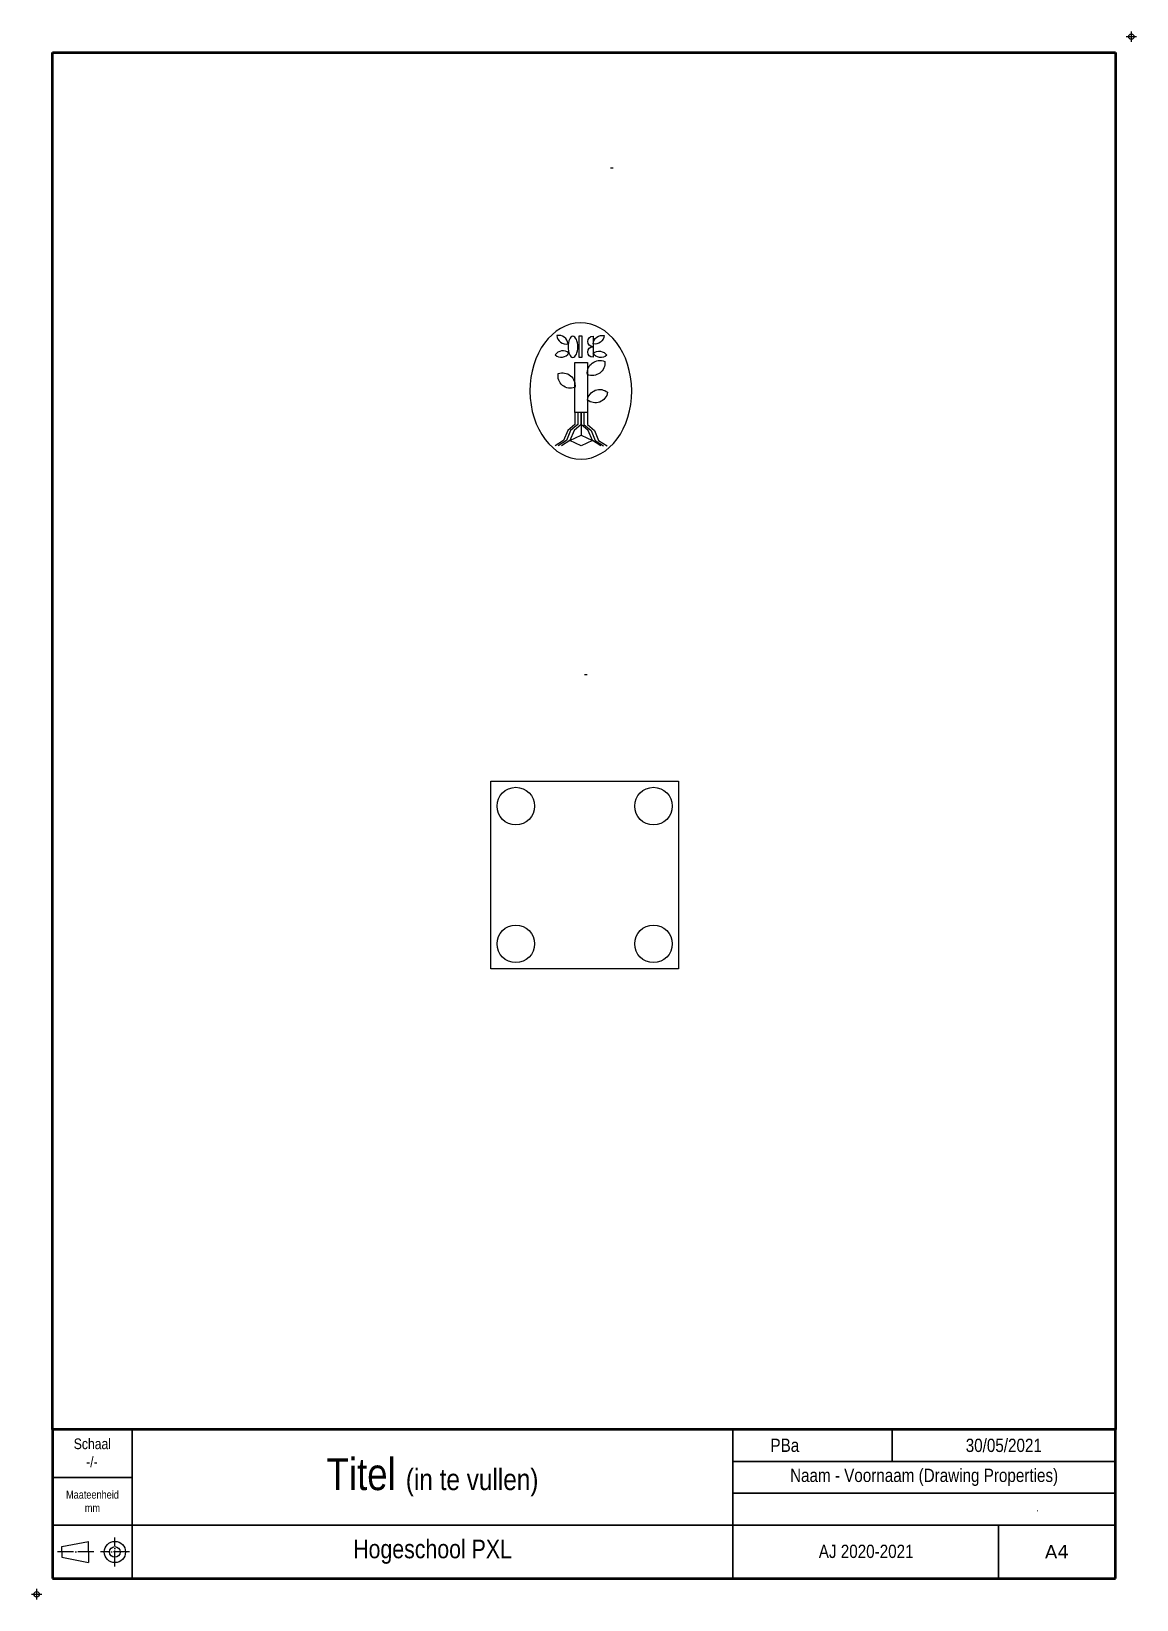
# Paper-space layout 'Portrait A4 (DWGtoPDF)' of a CAD drawing. Header units: millimetres. Extents: x -4 to 204, y -4 to 291.
# The model-space entities are those that its viewports show. They can reach past a viewport. Long polylines and large blocks are cut down to what shows.
import ezdxf

# ---------------------------------------------------------------- set-up
doc = ezdxf.new("R2010")
doc.units = ezdxf.units.MM
doc.header["$LTSCALE"] = 0.5
doc.header["$PDMODE"] = 34
doc.linetypes.add('ACAD_ISO04W100', pattern=[30, 24, -3, 0, -3])
doc.layers.get('0').update_dxf_attribs({"color": 250})
doc.layers.add('00 Niet printen', color=212, linetype='Continuous', plot=False)
doc.layers.add('Uitgeverij', color=7, linetype='Continuous', plot=False)
doc.layers.add('Kader', color=7, linetype='Continuous')
doc.styles.add('A3NCAD Technic', font='technic_.ttf')
doc.styles.get("Standard").update_dxf_attribs({"font": 'verdana.ttf'})
doc.styles.add('Technic', font='technic_.ttf')

# ---------------------------------------------------------------- blocks, each defined once
blk = doc.blocks.new('*U28')
at = {"linetype": 'Continuous', "insert": (-0.18, -0.05), "char_height": 2.5, "width": 49.5442, "attachment_point": 5, "style": 'Technic'}
blk.add_mtext('AJ 2020-2021', dxfattribs=at)
blk = doc.blocks.new('*U23')
at = {"linetype": 'Continuous', "insert": (0, 0), "char_height": 2.5, "attachment_point": 5, "style": 'Technic'}
blk.add_mtext_dynamic_manual_height_columns('30/05/2021', width=4.131, gutter_width=12.5, heights=[0], dxfattribs=at)
blk = doc.blocks.new('*U25')
at = {"insert": (0, 0), "char_height": 3.5, "width": 113, "attachment_point": 5, "style": 'Technic'}
blk.add_mtext('Hogeschool PXL', dxfattribs=at)
blk = doc.blocks.new('*U29')
at = {"lineweight": 30, "insert": (0, 0), "char_height": 2.5, "width": 72, "attachment_point": 5, "style": 'Technic'}
blk.add_mtext('Naam - Voornaam (Drawing Properties)', dxfattribs=at)
blk = doc.blocks.new('*U27')
at = {"linetype": 'Continuous', "insert": (-7.91, 0.01), "char_height": 2.5, "attachment_point": 4, "style": 'Technic'}
blk.add_mtext_dynamic_manual_height_columns('PBa ', width=11.7286, gutter_width=12.5, heights=[0], dxfattribs=at)
blk = doc.blocks.new('*U14')
at = {"color": 7, "linetype": 'Continuous', "insert": (20.28, 0.11), "char_height": 1, "attachment_point": 1, "style": 'Technic'}
blk.add_mtext_dynamic_manual_height_columns('.', width=33.7428, gutter_width=12.5, heights=[0], dxfattribs=at)
blk = doc.blocks.new('*U18')
at = {"layer": 'Kader', "lineweight": -3}
for p, q in [((-6.35, 0.98), (-1.35, 1.98)), ((-6.35, -0.02), (-6.35, 0.98)), ((-1.35, -0.02), (-1.35, 1.98)), ((-6.35, -0.02), (-6.35, -1.02)), ((-6.35, -1.02), (-1.35, -2.02)), ((-1.35, -0.02), (-1.35, -2.02))]:
    blk.add_line(p, q, dxfattribs=at)
at = {"layer": 'Kader', "linetype": 'ACAD_ISO04W100', "lineweight": -3, "ltscale": 0.25}
for p, q in [((3.61, -2.73), (3.61, 2.71)), ((-0.35, -0.02), (-7.39, -0.02)), ((6.33, -0.01), (0.89, -0.01))]:
    blk.add_line(p, q, dxfattribs=at)
at = {"layer": 'Kader', "lineweight": -3}
for radius in [2, 1]:
    blk.add_circle((3.61, -0.02), radius, dxfattribs=at)
blk = doc.blocks.new('*U22')
at = {"linetype": 'Continuous', "insert": (-0.1, -1.7), "char_height": 2, "attachment_point": 5, "style": 'A3NCAD Technic'}
blk.add_mtext_dynamic_manual_height_columns('-/-', width=6.28, gutter_width=12.5, heights=[0], dxfattribs=at)
at = {"layer": 'Kader', "lineweight": 30, "insert": (-0.02, 1.67), "char_height": 2, "width": 15, "attachment_point": 5, "style": 'Technic'}
blk.add_mtext('Schaal', dxfattribs=at)
blk = doc.blocks.new('*U31')
at = {"layer": 'Kader', "linetype": 'Continuous', "insert": (7.5, -4.5), "char_height": 1.5, "width": 15, "attachment_point": 5, "style": 'Technic'}
blk.add_mtext('Maateenheid\\Pmm', dxfattribs=at)

msp = doc.modelspace()

# ---------------------------------------------------------------- linework, layer by layer
at = {"linetype": 'Continuous'}
msp.add_line((208.85, 274.91, -23), (208.85, 270.66, -23), dxfattribs=at)
for points in [[(220.59, 377.34), (221.63, 377.34)], [(210.26, 175.02), (211.3, 175.02)]]:
    msp.add_lwpolyline(points, dxfattribs=at)
at = {"linetype": 'Continuous', "elevation": -23}
for points in [[(199.14, 310.42, 0.447214), (203.61, 307.07, 0.447214)], [(213.61, 301.74, -1), (213.61, 305.95, -1), (213.61, 310.16)], [(218.09, 310.42, -0.447214), (213.61, 307.07, -0.447214)], [(198.45, 302.69, 0.447214), (203.99, 303.43, 0.447214)], [(219.15, 302.56, -0.447214), (213.61, 303.3, -0.447214)], [(206.35, 289.68, -0.57735), (199.69, 295.23, -0.57735)], [(218.28, 300.05, -0.57735), (211.35, 294.86, -0.57735)], [(219.44, 287.75, -0.57735), (211.35, 284.68, -0.57735)]]:
    msp.add_lwpolyline(points, format="xyb", close=True, dxfattribs=at)
for points in [[(209.24, 310.16), (207.99, 310.16), (207.99, 301.73), (209.24, 301.76)], [(211.35, 279.68), (206.35, 279.68), (206.35, 299.68), (211.35, 299.66)], [(208.85, 266.41), (204.35, 268.57), (208.85, 270.66), (213.34, 268.57)]]:
    msp.add_lwpolyline(points, close=True, dxfattribs=at)
for points in [[(206.35, 279.68), (206.35, 274.91), (203.53, 272.54), (201.85, 268.57), (198.51, 266.41)], [(207.47, 279.68), (207.47, 274.91), (204.65, 272.54), (202.97, 268.57), (199.63, 266.41)], [(216.69, 266.41), (213.34, 268.57), (211.66, 272.54), (208.85, 274.91), (208.85, 279.68), (208.85, 274.91), (206.03, 272.54), (204.35, 268.57), (201.01, 266.41)], [(209.98, 279.68), (209.98, 274.91), (212.8, 272.54), (214.47, 268.57), (217.82, 266.41)], [(211.35, 279.68), (211.35, 274.91), (214.16, 272.54), (215.84, 268.57), (219.19, 266.41)]]:
    msp.add_lwpolyline(points, dxfattribs=at)
at = {"linetype": 'Continuous'}
msp.add_lwpolyline([(172.76, 132.52), (247.76, 132.52), (247.76, 57.52), (172.76, 57.52)], close=True, dxfattribs=at)
for centre in [(182.76, 122.52), (237.76, 122.52), (182.76, 67.52), (237.76, 67.52)]:
    msp.add_circle(centre, 7.5, dxfattribs=at)
at = {"linetype": 'Continuous', "extrusion": (0, 0, -1)}
for centre, major_axis, ratio in [((208.73, 288.28, -23), (0.15, -27.2), 0.747591), ((205.56, 305.92, -23), (0, -4.2), 0.464886)]:
    msp.add_ellipse(centre, major_axis=major_axis, ratio=ratio, dxfattribs=at)

psp = doc.layouts.new('Portrait A4 (DWGtoPDF)')

# ---------------------------------------------------------------- linework, layer by layer
at = {"lineweight": 50}
for p, q in [((0.5, 27.98), (0.5, 286.98)), ((0.5, 286.98), (200.5, 286.98)), ((200.5, 286.98), (200.5, 27.98)), ((200.5, 27.98), (0.5, 27.98)), ((0.5, 27.98), (0.5, -0.02)), ((200.5, -0.02), (200.5, 27.98)), ((0.5, -0.02), (200.5, -0.02))]:
    psp.add_line(p, q, dxfattribs=at)
at = {"lineweight": 30}
for p, q in [((0.5, 27.98), (0.5, -0.02)), ((15.5, -0.02), (15.5, 27.98)), ((128.5, -0.02), (128.5, 27.98)), ((158.5, 21.98), (158.5, 27.98)), ((200.5, 21.98), (128.5, 21.98)), ((200.5, 15.98), (128.5, 15.98)), ((15.5, 9.98), (200.5, 9.98)), ((178.5, -0.02), (178.5, 9.98))]:
    psp.add_line(p, q, dxfattribs=at)
at = {"linetype": 'Continuous', "lineweight": 30}
for p, q in [((0.5, 18.98), (15.5, 18.98)), ((15.5, 9.98), (0.5, 9.98))]:
    psp.add_line(p, q, dxfattribs=at)
at = {"layer": '00 Niet printen', "linetype": 'Continuous'}
for p in [(203.5, 289.98), (-2.5, -3.02)]:
    psp.add_point(p, dxfattribs=at)

# ---------------------------------------------------------------- block references
at = {"linetype": 'Continuous'}
for name, p in [('*U22', (8, 23.6)), ('*U31', (0.5, 18.98))]:
    psp.add_blockref(name, p, dxfattribs=at)
at = {"layer": 'Kader', "linetype": 'Continuous'}
for name, p in [('*U27', (143.5, 24.98)), ('*U23', (179.5, 24.98)), ('*U29', (164.5, 18.98)), ('*U25', (72, 4.98)), ('*U28', (153.78, 5.09))]:
    psp.add_blockref(name, p, dxfattribs=at)
at = {"layer": 'Kader', "linetype": 'Continuous', "lineweight": -3}
psp.add_blockref('*U18', (8.61, 4.96), dxfattribs=at)
at = {"layer": 'Uitgeverij', "linetype": 'Continuous'}
psp.add_blockref('*U14', (165.37, 13.48), dxfattribs=at)

# ---------------------------------------------------------------- texts
at = {"lineweight": 30, "insert": (189.5, 4.98), "char_height": 2.5, "width": 22, "attachment_point": 5}
psp.add_mtext('{\\fVerdana|b0|i0|c0|p34;A4}', dxfattribs=at)
at = {"layer": 'Kader', "insert": (72, 18.98), "char_height": 6, "width": 113, "attachment_point": 5}
psp.add_mtext('{\\fTechnic|b0|i0|c2|p2;Titel \\H0.66667x;(in te vullen)}', dxfattribs=at)

# ---------------------------------------------------------------- viewports
at = {"layer": '0', "linetype": 'Continuous'}
psp.add_viewport(center=(100.5, 157.48), size=(200, 259), view_center_point=(210, 148.5), view_height=549.801, dxfattribs=at)

doc.saveas('drawing.dxf')
